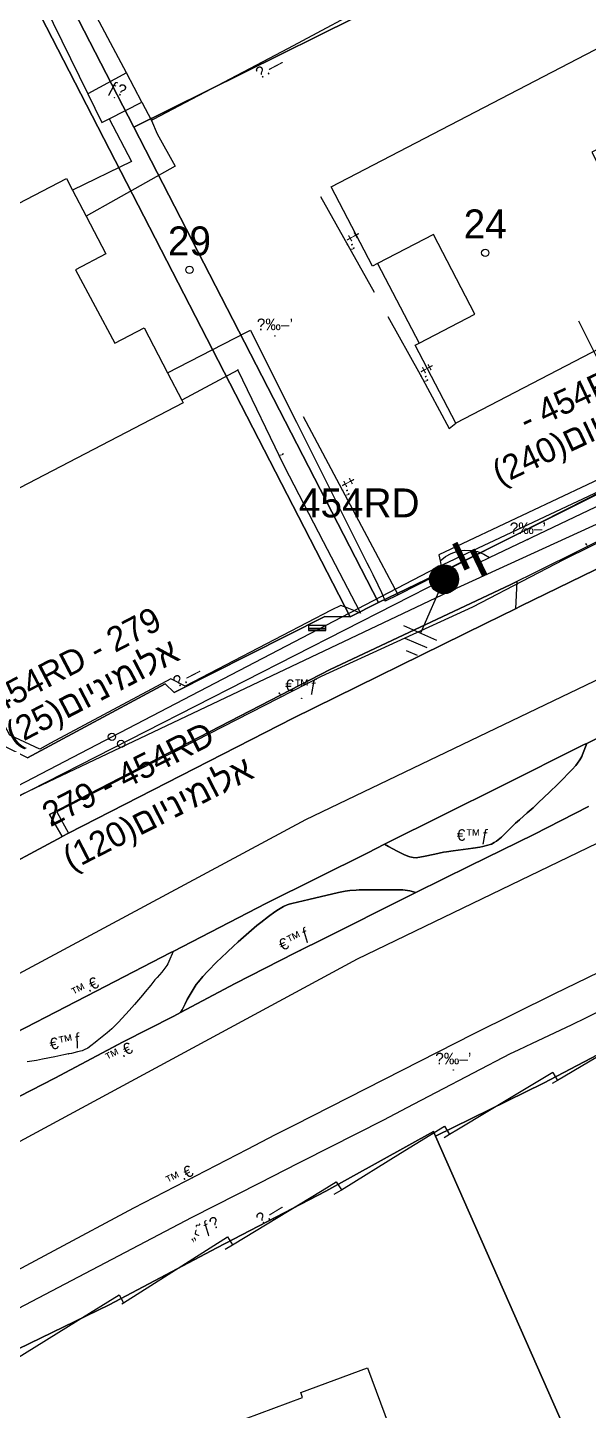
# Model space of a CAD drawing. Header units: metres. Extents: x 218299 to 220222, y 572714 to 574340.
# Drawn here: x 219449.9 to 219488.6, y 573812.2 to 573907.8 of the extents above; entities that cross this region are included whole.
import ezdxf
from ezdxf.enums import TextEntityAlignment as Align

# ---------------------------------------------------------------- set-up
doc = ezdxf.new("R2010")
doc.units = ezdxf.units.M
doc.header["$MEASUREMENT"] = 0
for name, color, linetype in [('1601', 44, 'LANDBORDER'), ('1602', 44, 'Continuous'), ('1603', 44, 'Continuous'), ('6011', 10, 'Continuous'), ('6021', 110, 'Continuous'), ('6031', 254, 'Continuous'), ('6151', 102, 'CABLEUNDEXIST03'), ('6360', 7, 'Continuous'), ('6510', 7, 'Continuous'), ('6515', 7, 'Continuous'), ('6561', 7, 'Continuous'), ('6593', 7, 'Continuous'), ('6901', 3, 'Continuous'), ('6910', 102, 'Continuous'), ('A_POINTS', 2, 'Continuous'), ('M2200', 253, 'Continuous'), ('M2401', 7, 'Continuous'), ('M2404', 7, 'Continuous'), ('M2407', 253, 'Continuous'), ('M2408', 253, 'Continuous'), ('M2412', 253, 'Continuous'), ('M2420', 253, 'Continuous'), ('M2601', 253, 'Continuous'), ('M2602', 253, 'Continuous'), ('M2604', 253, 'Continuous'), ('M2605', 253, 'Continuous'), ('M2804', 253, 'Continuous'), ('M2809', 253, 'Continuous'), ('M5202', 253, 'Continuous')]:
    doc.layers.add(name, color=color, linetype=linetype)
doc.styles.add('HEBTXT', font='HEBTXT')
doc.styles.add('MAVAT_HEBTXT', font='HEBTXT')
doc.linetypes.add('CABLEUNDEXIST03', pattern='A,3.5,[222,elecad.shx,S=0.01,R=0,X=0,Y=0],1.5', length=5)
doc.linetypes.add('LANDBORDER', pattern='A,6.25,[208,elecad.shx,S=0.02,R=0,X=-0.6,Y=0],12.5,[208,elecad.shx,S=0.02,R=180,X=0.6,Y=0],6.25', length=25)

# ---------------------------------------------------------------- blocks, each defined once
blk = doc.blocks.new('6901')
at = {"layer": 'A_POINTS'}
blk.add_circle((0, 0), 0.25, dxfattribs=at)
at = {"color": 0, "style": 'HEBTXT', "flags": 1}
blk.add_attdef('CODE', (-2.918, 6.399), '', height=1.7, dxfattribs=at)
at = {"color": 0, "style": 'HEBTXT'}
for tag, p in [('PATH', (0.169, 4.708)), ('HTCH', (0.169, 2.708))]:
    blk.add_attdef(tag, text='', height=1.7, dxfattribs=at).set_placement(p, align=Align.MIDDLE_CENTER)
blk = doc.blocks.new('6910')
at = {"layer": 'A_POINTS'}
blk.add_circle((0, 0), 0.25, dxfattribs=at)
at = {"color": 0, "style": 'HEBTXT', "flags": 1}
blk.add_attdef('CODE', (-2.918, 6.399), '', height=1.7, dxfattribs=at)
at = {"color": 0, "style": 'HEBTXT'}
for tag, p in [('PATH', (0.169, 4.708)), ('HTCH', (0.169, 2.708))]:
    blk.add_attdef(tag, text='', height=1.7, dxfattribs=at).set_placement(p, align=Align.MIDDLE_CENTER)
blk = doc.blocks.new('6515')
at = {"color": 0, "const_width": 0.4}
blk.add_lwpolyline([(0, 1), (0, -1)], dxfattribs=at)
at = {"color": 0, "style": 'HEBTXT', "flags": 1}
for tag, p in [('POLE_NUM', (0.583, 1.177)), ('POLE_TYPE', (0.591, -1.226))]:
    blk.add_attdef(tag, p, '', height=1.7, dxfattribs=at)
blk = doc.blocks.new('6593')
at = {"color": 0, "const_width": 0.4}
blk.add_lwpolyline([(0, 1), (0, -1)], dxfattribs=at)
at = {"color": 0, "style": 'HEBTXT', "flags": 1}
for tag, p in [('POLE_NUM', (0.583, 1.177)), ('POLE_TYPE', (0.591, -1.226))]:
    blk.add_attdef(tag, p, '', height=1.7, dxfattribs=at)
blk = doc.blocks.new('6360')
at = {"color": 0, "const_width": 1}
blk.add_lwpolyline([(-0.5, 0, 1), (0.5, 0, 1)], format="xyb", close=True, dxfattribs=at)
at = {"color": 0}
blk.add_circle((0, 0), 1, dxfattribs=at)
at = {"color": 0, "style": 'HEBTXT'}
blk.add_attdef('POLE_NUM', (1.8, 2.408), '', height=2, dxfattribs=at)
at = {"color": 0, "style": 'HEBTXT', "flags": 1}
blk.add_attdef('MAP_TYPE', (1.817, -0.394), '', height=2, dxfattribs=at)
blk = doc.blocks.new('6561')
at = {"color": 0}
blk.add_line((0, 0), (-1.62, -3.72), dxfattribs=at)
at = {"color": 0, "flags": 128}
for points in [[(-2.812, -3.202), (-0.519, -4.199)], [(-2.718, -4.061), (-1.185, -4.727)], [(-2.624, -4.919), (-1.851, -5.255)]]:
    blk.add_lwpolyline(points, dxfattribs=at)
at = {"color": 0, "style": 'HEBTXT'}
for tag, p in [('TYPE', (1.691, -1.644)), ('DESC', (1.691, -4.209))]:
    blk.add_attdef(tag, p, '', height=1.5, dxfattribs=at)
blk = doc.blocks.new('1603')
at = {"layer": 'A_POINTS'}
blk.add_circle((0, 0), 0.25, dxfattribs=at)
at = {"color": 0, "style": 'HEBTXT'}
blk.add_attdef('PARCEL_NUM', text='', height=2, dxfattribs=at).set_placement((0, 1), align=Align.CENTER)
at = {"color": 0, "style": 'HEBTXT', "flags": 1}
blk.add_attdef('LOT_NUM', text='', height=2, dxfattribs=at).set_placement((0, -2.5), align=Align.CENTER)
blk = doc.blocks.new('M2804')
blk.add_circle((0, 0), 0.025)
at = {"style": 'MAVAT_HEBTXT'}
blk.add_attdef('NAME', text='', height=0.8, dxfattribs=at).set_placement((0, 1.59), align=Align.MIDDLE)
blk = doc.blocks.new('M5202')
blk.add_lwpolyline([(-2, -0.53), (2, -0.53), (2, 0.67), (-2, 0.67)], close=True)
for points in [[(-2, 0), (2, 0)], [(-2, -0.33), (2, -0.33)]]:
    blk.add_lwpolyline(points)
at = {"style": 'MAVAT_HEBTXT', "flags": 1}
for tag, p in [('MARK', (0, 1.92)), ('HEIGHT', (0, -1.78)), ('NAME', (0, -4.35))]:
    blk.add_attdef(tag, text='', height=0.8, dxfattribs=at).set_placement(p, align=Align.MIDDLE)
blk = doc.blocks.new('M2404')
blk.add_circle((0, 0), 0.025)
at = {"style": 'MAVAT_HEBTXT'}
blk.add_attdef('NAME', text='', height=0.8, dxfattribs=at).set_placement((0, 1.59), align=Align.MIDDLE)
blk = doc.blocks.new('M2408')
blk.add_circle((0, 0), 0.025)
at = {"style": 'MAVAT_HEBTXT'}
blk.add_attdef('NAME', text='', height=0.8, dxfattribs=at).set_placement((0, 1.59), align=Align.MIDDLE)
blk = doc.blocks.new('M2412')
blk.add_circle((0, 0), 0.025)
at = {"style": 'MAVAT_HEBTXT'}
blk.add_attdef('NAME', text='', height=0.8, dxfattribs=at).set_placement((0, 1.59), align=Align.MIDDLE)
blk = doc.blocks.new('M2601')
blk.add_circle((0, 0), 0.025)
at = {"style": 'MAVAT_HEBTXT'}
blk.add_attdef('NAME', text='', height=0.8, dxfattribs=at).set_placement((0, 1.59), align=Align.MIDDLE)
blk = doc.blocks.new('M2604')
blk.add_circle((0, 0), 0.025)
at = {"style": 'MAVAT_HEBTXT'}
blk.add_attdef('NAME', text='', height=0.8, dxfattribs=at).set_placement((0, 1.59), align=Align.MIDDLE)
blk = doc.blocks.new('M2605')
blk.add_circle((0, 0), 0.025)
at = {"style": 'MAVAT_HEBTXT'}
blk.add_attdef('NAME', text='', height=0.8, dxfattribs=at).set_placement((0, 1.59), align=Align.MIDDLE)
blk = doc.blocks.new('M2809')
blk.add_circle((0, 0), 0.025)
at = {"style": 'MAVAT_HEBTXT'}
blk.add_attdef('NAME', text='', height=0.8, dxfattribs=at).set_placement((0, 1.59), align=Align.MIDDLE)
blk = doc.blocks.new('111')
at = {"layer": 'M2200'}
blk.add_polyline3d([(219498.163, 573890.151, 614.205), (219479.477, 573880.433, 614.205), (219479.477, 573880.433, 614.205), (219476.673, 573885.826, 614.205), (219476.946, 573885.968, 614.212), (219480.796, 573887.97, 614.31), (219477.94, 573893.464, 614.31), (219474.079, 573891.456, 614.214), (219473.727, 573891.273, 614.205), (219470.875, 573896.757, 614.31), (219489.646, 573906.519, 614.31), (219492.498, 573901.034, 614.31), (219488.856, 573899.14, 614.205), (219488.856, 573899.14, 614.205), (219491.676, 573893.715, 614.31), (219495.323, 573895.612, 614.31), (219496.72, 573892.926, 614.258), (219497.704, 573891.034, 614.222)], close=True, dxfattribs=at)
for points in [[(219434.925, 573888.121, 604.746), (219452.617, 573897.334, 604.755), (219453.035, 573896.529, 604.755), (219453.969, 573894.73, 604.755), (219455.322, 573892.126, 604.755), (219453.242, 573891.029, 604.851), (219455.954, 573885.962, 604.851), (219457.972, 573887.019, 604.755), (219459.59, 573883.904, 604.755), (219460.574, 573882.011, 604.755), (219460.667, 573881.831, 604.755), (219444.861, 573873.619, 604.755)], [(219460.988, 573810.193, 607.695), (219468.909, 573813.128, 607.695), (219468.784, 573813.468, 607.695), (219473.397, 573815.177, 607.59), (219475.489, 573809.533, 607.695)]]:
    blk.add_polyline3d(points, dxfattribs=at)
at = {"layer": 'M2401'}
for points in [[(219446.961, 573849.015, 595.067), (219452.284, 573851.862, 595.067), (219452.313, 573851.877, 595.067), (219452.761, 573852.107, 595.067), (219468.245, 573860.064, 595.067), (219481.53, 573866.604, 595.067), (219483.597, 573867.613, 595.067), (219483.939, 573867.781, 595.067), (219490.811, 573871.136, 595.067), (219493.721, 573872.557, 595.067), (219495.543, 573873.446, 595.067), (219495.748, 573873.537, 595.067), (219496.702, 573873.963, 595.067), (219497.171, 573874.172, 595.067), (219497.8, 573874.452, 595.067), (219505.751, 573878.201, 595.067), (219518.11, 573884.069, 595.067), (219530.194, 573889.627, 595.067), (219536.216, 573892.464, 595.067), (219542.114, 573895.141, 595.067), (219545.215, 573896.46, 595.067), (219546.078, 573896.851, 595.067)], [(219488.648, 573853.946, 592.524), (219487.693, 573853.461, 592.524), (219484.868, 573852.03, 592.524), (219480.456, 573849.859, 592.524), (219476.732, 573848.014, 592.524), (219475.943, 573847.624, 592.524), (219470.589, 573844.926, 592.524), (219468.404, 573843.837, 592.524), (219464.244, 573841.735, 592.524), (219460.481, 573839.722, 592.524), (219460.01, 573839.47, 592.524), (219456.533, 573837.704, 592.524), (219451.817, 573835.199, 592.524), (219448.548, 573833.511, 592.524)], [(219446.981, 573837.242, 592.524), (219454.661, 573841.207, 592.524), (219459.805, 573843.863, 592.524), (219459.971, 573843.949, 592.524), (219466.422, 573847.275, 592.524), (219473.401, 573850.765, 592.524), (219474.553, 573851.342, 592.524), (219478.677, 573853.407, 592.524), (219482.556, 573855.343, 592.524), (219488.341, 573858.229, 592.524), (219488.52, 573858.318, 592.524), (219492.15, 573860.111, 592.524), (219498.096, 573862.956, 592.524), (219500.627, 573864.173, 592.524), (219501.947, 573864.807, 592.524), (219507.006, 573867.229, 592.524), (219512.298, 573869.701, 592.524), (219515.809, 573871.336, 592.524), (219517.149, 573871.959, 592.524), (219521.13, 573873.839, 592.524), (219528.309, 573877.123, 592.524), (219531.214, 573878.452, 592.524), (219539.773, 573882.369, 592.524), (219543.415, 573883.995, 592.524)], [(219494.155, 573844.83, 592.209), (219487.759, 573841.725, 592.209), (219486.284, 573841.009, 592.209), (219480.667, 573838.224, 592.209), (219468.359, 573831.954, 592.209), (219467.016, 573831.27, 592.209), (219465.085, 573830.273, 592.209), (219457.231, 573826.216, 592.209), (219446.208, 573820.321, 592.209)]]:
    blk.add_polyline3d(points, dxfattribs=at)
at = {"layer": 'M2404'}
for points in [[(219490.811, 573871.136, 593.529), (219483.939, 573867.781, 593.529), (219483.597, 573867.613, 593.529), (219481.53, 573866.604, 593.529), (219468.245, 573860.064, 593.529), (219452.761, 573852.107, 593.529), (219452.313, 573851.877, 593.529), (219452.284, 573851.862, 593.529), (219446.961, 573849.015, 593.529)], [(219448.548, 573833.511, 592.524), (219451.817, 573835.199, 592.524), (219456.533, 573837.704, 592.524), (219460.01, 573839.47, 592.524), (219460.481, 573839.722, 592.524), (219464.244, 573841.735, 592.524), (219468.404, 573843.837, 592.524), (219470.589, 573844.926, 592.524), (219475.943, 573847.624, 592.524), (219476.732, 573848.014, 592.524), (219480.456, 573849.859, 592.524), (219484.868, 573852.03, 592.524), (219487.693, 573853.461, 592.524), (219488.648, 573853.946, 592.524)], [(219492.15, 573860.111, 592.524), (219488.52, 573858.318, 592.524), (219488.341, 573858.229, 592.524), (219482.556, 573855.343, 592.524), (219478.677, 573853.407, 592.524), (219474.553, 573851.342, 592.524), (219473.401, 573850.765, 592.524), (219466.422, 573847.275, 592.524), (219459.971, 573843.949, 592.524), (219459.805, 573843.863, 592.524), (219454.661, 573841.207, 592.524), (219446.981, 573837.242, 592.524)], [(219494.155, 573844.83, 592.209), (219487.759, 573841.725, 592.209), (219486.284, 573841.009, 592.209), (219480.667, 573838.224, 592.209), (219468.359, 573831.954, 592.209), (219467.016, 573831.27, 592.209), (219465.085, 573830.273, 592.209), (219457.231, 573826.216, 592.209), (219446.208, 573820.321, 592.209)]]:
    blk.add_polyline3d(points, dxfattribs=at)
at = {"layer": 'M2407'}
for points in [[(219456.744, 573904.622, 589.819), (219453.962, 573909.889, 589.819), (219450.986, 573915.332, 589.715)], [(219455.548, 573901.456, 590.659), (219457.107, 573898.509, 590.764), (219453.035, 573896.529, 590.764)], [(219458.867, 573900.408, 590.554), (219460.101, 573898.183, 590.659), (219453.969, 573894.73, 590.659)], [(219459.59, 573883.904, 590.922), (219464.988, 573886.695, 590.922)], [(219464.988, 573886.695, 590.922), (219465.32, 573886.867, 590.922), (219468.124, 573881.223, 590.922)], [(219464.441, 573884.1, 590.922), (219460.574, 573882.011, 590.817)], [(219468.124, 573881.223, 590.922), (219468.478, 573880.509, 590.922), (219473.344, 573870.794, 590.618)], [(219473.344, 573870.794, 590.618), (219473.515, 573870.451, 590.607), (219473.747, 573869.983, 590.636)], [(219473.747, 573869.983, 590.636), (219474.105, 573869.256, 590.68)], [(219474.105, 573869.256, 590.68), (219474.363, 573868.733, 590.712), (219474.609, 573868.128, 590.712)], [(219488.52, 573858.318, 591.082), (219488.224, 573857.544, 591.082), (219488.169, 573857.416, 591.082), (219488.034, 573857.171, 591.082), (219487.872, 573856.939, 591.082), (219487.753, 573856.792, 591.082), (219487.503, 573856.511, 591.082), (219487.417, 573856.419, 591.079), (219487.244, 573856.235, 591.058), (219486.893, 573855.871, 590.995), (219486.713, 573855.692, 590.977), (219486.517, 573855.5, 590.977), (219485.95, 573854.955, 590.94), (219485.191, 573854.232, 590.883), (219484.81, 573853.872, 590.872), (219484.412, 573853.511, 590.872), (219483.871, 573853.041, 590.872), (219483.603, 573852.803, 590.872), (219483.351, 573852.559, 590.872), (219483.024, 573852.221, 590.872), (219482.856, 573852.056, 590.872), (219482.779, 573851.984, 590.869), (219482.623, 573851.84, 590.848), (219482.409, 573851.657, 590.798), (219482.297, 573851.572, 590.768), (219482.123, 573851.458, 590.724), (219481.94, 573851.363, 590.688), (219481.844, 573851.324, 590.674), (219481.695, 573851.277, 590.662), (219481.356, 573851.2, 590.657), (219481.13, 573851.156, 590.661), (219480.675, 573851.08, 590.681), (219479.304, 573850.897, 590.765), (219478.849, 573850.829, 590.772), (219478.624, 573850.79, 590.767), (219478.036, 573850.667, 590.734), (219477.252, 573850.494, 590.679), (219476.86, 573850.427, 590.662), (219476.751, 573850.417, 590.661), (219476.531, 573850.428, 590.661), (219476.312, 573850.474, 590.664), (219476.167, 573850.521, 590.666), (219475.883, 573850.643, 590.662), (219475.427, 573850.876, 590.628), (219474.845, 573851.186, 590.569), (219474.553, 573851.342, 590.557)], [(219476.732, 573848.014, 590.557), (219476.317, 573848.126, 590.557), (219476.157, 573848.161, 590.557), (219475.833, 573848.197, 590.557), (219475.503, 573848.201, 590.557), (219475.061, 573848.19, 590.557), (219474.842, 573848.189, 590.557), (219474.164, 573848.199, 590.534), (219473.259, 573848.2, 590.473), (219472.807, 573848.19, 590.452), (219472.595, 573848.18, 590.449), (219472.171, 573848.144, 590.451), (219471.854, 573848.102, 590.455), (219471.384, 573848.012, 590.452), (219469.332, 573847.529, 590.347), (219468.174, 573847.259, 590.347), (219467.975, 573847.202, 590.34), (219467.846, 573847.155, 590.333), (219467.595, 573847.042, 590.317), (219467.233, 573846.835, 590.287), (219467, 573846.68, 590.269), (219466.546, 573846.351, 590.242), (219466.014, 573845.947, 590.244), (219465.757, 573845.735, 590.242), (219465.202, 573845.259, 590.211), (219464.47, 573844.617, 590.156), (219464.108, 573844.291, 590.137), (219463.738, 573843.948, 590.135), (219463.253, 573843.482, 590.142), (219463.011, 573843.246, 590.137), (219462.337, 573842.566, 590.104), (219462.016, 573842.212, 590.08), (219461.713, 573841.842, 590.05), (219461.569, 573841.649, 590.032), (219461.345, 573841.314, 590), (219461.207, 573841.084, 589.976), (219460.95, 573840.615, 589.927), (219460.794, 573840.318, 589.887), (219460.586, 573839.921, 589.832), (219460.481, 573839.722, 589.822)], [(219459.971, 573843.949, 589.927), (219459.671, 573843.238, 589.927), (219459.595, 573843.08, 589.927), (219459.537, 573842.979, 589.927), (219459.405, 573842.785, 589.927), (219459.181, 573842.51, 589.927), (219458.864, 573842.155, 589.927), (219458.712, 573841.975, 589.927), (219458.426, 573841.622, 589.906), (219458.043, 573841.153, 589.846), (219457.85, 573840.919, 589.822), (219457.314, 573840.288, 589.781), (219456.948, 573839.874, 589.757), (219456.198, 573839.057, 589.717), (219456.048, 573838.902, 589.713), (219455.735, 573838.605, 589.713), (219455.41, 573838.323, 589.719), (219454.74, 573837.775, 589.717), (219454.595, 573837.656, 589.708), (219454.303, 573837.425, 589.674), (219454.074, 573837.269, 589.644), (219453.829, 573837.141, 589.62), (219453.698, 573837.09, 589.612), (219453.383, 573836.998, 589.61), (219452.96, 573836.904, 589.616), (219452.747, 573836.862, 589.612), (219452.432, 573836.797, 589.596), (219451.804, 573836.667, 589.548), (219450.965, 573836.499, 589.472), (219450.544, 573836.421, 589.437), (219449.907, 573836.317, 589.402)]]:
    blk.add_polyline3d(points, dxfattribs=at)
at = {"layer": 'M2408'}
for points in [[(219497.171, 573874.172, 591.297), (219494.748, 573874.978, 591.297), (219492.086, 573873.659, 591.297), (219484.721, 573870.009, 591.297), (219483.696, 573869.501, 591.297), (219483.225, 573869.267, 591.297), (219470.82, 573863.412, 591.297), (219451.43, 573853.401, 591.297), (219452.313, 573851.877, 591.297)], [(219447.905, 573818.563, 590.502), (219461.278, 573825.586, 590.502), (219465.95, 573827.963, 590.502), (219468.61, 573829.317, 590.502), (219468.933, 573829.481, 590.502), (219474.503, 573832.306, 590.502), (219476.121, 573833.156, 590.502), (219478.112, 573834.203, 590.502), (219478.151, 573834.224, 590.502), (219483.245, 573836.895, 590.502), (219483.798, 573837.154, 590.502), (219484.769, 573837.608, 590.502), (219487.462, 573838.868, 590.502), (219488.499, 573839.386, 590.502), (219497.674, 573843.975, 590.502), (219502.682, 573846.41, 590.502), (219508.34, 573849.376, 590.502), (219507.322, 573851.347, 590.502)]]:
    blk.add_polyline3d(points, dxfattribs=at)
at = {"layer": 'M2412'}
blk.add_polyline3d([(219456.744, 573904.622, 589.858), (219456.744, 573904.622, 589.858), (219454.087, 573903.189, 589.858), (219455.058, 573901.208, 590.698), (219455.548, 573901.456, 590.679), (219457.809, 573902.602, 590.593)], close=True, dxfattribs=at)
at = {"layer": 'M2420'}
for points in [[(219365.096, 573797.122), (219392.439, 573811.276), (219429.974, 573831.307), (219433.215, 573833.769), (219469.14, 573853.062), (219510.705, 573873.01), (219550.441, 573890.409), (219551.645, 573890.903), (219560.887, 573894.512), (219572.462, 573899.033), (219655.707, 573935.374), (219664.194, 573940.008), (219678.236, 573945.335), (219725.786, 573965.457), (219733.221, 573968.857), (219744.375, 573973.947), (219829.058, 574010.769)], [(219370.2, 573784.62), (219396.432, 573802.202), (219433.17, 573821.977), (219436.623, 573823.936), (219472.687, 573843.427), (219514.397, 573863.58), (219554.394, 573881.22), (219564.315, 573885.503), (219567.982, 573886.813)]]:
    blk.add_lwpolyline(points, dxfattribs=at)
at = {"layer": 'M2601'}
for points in [[(219474.079, 573891.456, 592.644), (219476.946, 573885.968, 592.434)], [(219464.407, 573884.171, 591.867), (219464.441, 573884.1, 591.865), (219467.634, 573877.472, 591.643), (219470.336, 573872.257, 591.535)], [(219492.601, 573873.8, 591.762), (219486.904, 573870.998, 591.762), (219484.606, 573869.802, 591.685)], [(219470.336, 573872.257, 591.535), (219472.553, 573867.977, 591.446)], [(219484.606, 573869.802, 591.685), (219480.632, 573867.733, 591.552), (219470.178, 573862.933, 591.132), (219467.217, 573861.423, 591.132), (219451.957, 573853.585, 590.502), (219452.761, 573852.107, 590.502)], [(219472.553, 573867.977, 591.446), (219472.898, 573867.311, 591.433)]]:
    blk.add_polyline3d(points, dxfattribs=at)
at = {"layer": 'M2602'}
for points in [[(219501.927, 573893.488, 591.936), (219501.927, 573893.488, 591.936), (219504.625, 573888.645, 592.146), (219502.667, 573882.032, 592.146), (219492.646, 573877.298, 591.726), (219488.504, 573875.192, 591.63)], [(219488.504, 573875.192, 591.63), (219482.185, 573871.98, 591.483)], [(219482.185, 573871.98, 591.483), (219479.351, 573870.539, 591.417)], [(219479.351, 573870.539, 591.417), (219475.5, 573868.581, 591.327), (219474.609, 573868.128, 591.306)]]:
    blk.add_polyline3d(points, dxfattribs=at)
at = {"layer": 'M2604'}
for points in [[(219470.151, 573896.093, 592.014), (219473.842, 573889.487, 592.014)], [(219474.8, 573887.791, 592.434), (219477.024, 573883.799, 592.224), (219479.029, 573880.055, 592.224), (219479.477, 573880.433, 592.224)], [(219474.334, 573870.776, 592.224), (219468.976, 573880.865, 592.224)], [(219475.5, 573868.581, 592.224), (219474.334, 573870.776, 592.224)]]:
    blk.add_polyline3d(points, dxfattribs=at)
at = {"layer": 'M2605'}
for points in [[(219432.706, 573905.871, 590.529), (219448.691, 573914.195, 590.529), (219448.691, 573914.195, 590.529), (219454.087, 573903.189, 590.885), (219455.058, 573901.208, 590.949)], [(219474.196, 573909.694, 590.922), (219467.91, 573906.303, 590.908), (219458.599, 573901.398, 590.908), (219458.478, 573901.334, 590.908)], [(219457.809, 573902.602, 590.593), (219458.478, 573901.334, 590.593)], [(219458.478, 573901.334, 590.908), (219458.478, 573901.334, 590.908), (219458.867, 573900.408, 590.974), (219458.867, 573900.408, 590.974)], [(219451.513, 573858.322, 590.347), (219450.776, 573857.926, 590.347), (219448.696, 573858.888, 590.529), (219445.486, 573864.894, 590.739), (219440.437, 573874.487, 590.539)], [(219470.885, 573867.507, 590.726), (219460.809, 573862.277, 590.529), (219459.813, 573862.773, 590.347), (219451.513, 573858.322, 590.347)], [(219471.974, 573867.673, 590.739), (219471.537, 573867.845, 590.739), (219470.885, 573867.507, 590.726)], [(219472.898, 573867.311, 590.739), (219471.974, 573867.673, 590.739)], [(219516.817, 573845.132, 592.318), (219516.592, 573845.862, 592.273), (219515.778, 573847.926, 592.273), (219513.537, 573849.018, 592.273), (219508.954, 573846.047, 592.063), (219508.592, 573846.694, 592.063), (219501.454, 573842.431, 591.853), (219501.022, 573842.955, 591.853), (219493.723, 573838.617, 591.433), (219493.429, 573839.138, 591.433), (219486.487, 573835.031, 591.433), (219486.127, 573834.818, 591.433)], [(219486.165, 573835.591, 591.223), (219481.694, 573832.893, 591.097)], [(219486.165, 573835.591, 591.223), (219486.487, 573835.031, 591.223)], [(219481.694, 573832.893, 591.097), (219479.664, 573831.668, 591.04)], [(219475.671, 573830, 590.719), (219478.699, 573831.873, 590.803)], [(219479.664, 573831.668, 591.04), (219479.052, 573831.298, 591.023), (219478.678, 573831.072, 591.013)], [(219478.699, 573831.873, 590.803), (219479.052, 573831.298, 590.803)], [(219471.571, 573827.465, 590.606), (219471.586, 573827.474, 590.606), (219475.671, 573830, 590.719)], [(219463.571, 573823.375, 589.963), (219464.066, 573823.676, 589.99), (219470.26, 573827.44, 590.33)], [(219470.26, 573827.44, 590.33), (219471.215, 573828.02, 590.383)], [(219471.093, 573827.169, 590.593), (219471.571, 573827.465, 590.606)], [(219471.215, 573828.02, 590.383), (219471.586, 573827.474, 590.383)], [(219459.635, 573821.629, 589.753), (219463.729, 573824.232, 589.753)], [(219463.729, 573824.232, 589.753), (219464.066, 573823.676, 589.753)], [(219456.435, 573819.594, 589.753), (219456.551, 573819.668, 589.753), (219459.635, 573821.629, 589.753)], [(219453.419, 573818.474, 589.622), (219456.244, 573820.221, 589.543)], [(219456.244, 573820.221, 589.543), (219456.551, 573819.668, 589.543)], [(219448.805, 573815.622, 589.753), (219449.041, 573815.768, 589.746), (219453.419, 573818.474, 589.622)]]:
    blk.add_polyline3d(points, dxfattribs=at)
at = {"layer": 'M2809'}
for points in [[(219483.597, 573867.613, 590.921), (219481.53, 573866.604, 590.844), (219468.245, 573860.064, 590.319), (219452.761, 573852.107, 589.606), (219452.313, 573851.877, 589.585), (219451.43, 573853.401, 589.795), (219470.82, 573863.412, 590.425), (219483.225, 573869.267, 591.055), (219483.696, 573869.501, 591.068)], [(219488.52, 573858.318, 591.059), (219488.341, 573858.229, 591.054), (219482.556, 573855.343, 590.844), (219478.677, 573853.407, 590.739), (219474.553, 573851.342, 590.575), (219474.553, 573851.342, 590.557), (219474.845, 573851.186, 590.569), (219475.427, 573850.876, 590.628), (219475.883, 573850.643, 590.662), (219476.167, 573850.521, 590.666), (219476.312, 573850.474, 590.664), (219476.531, 573850.428, 590.661), (219476.751, 573850.417, 590.661), (219476.86, 573850.427, 590.662), (219477.252, 573850.494, 590.679), (219478.036, 573850.667, 590.734), (219478.624, 573850.79, 590.767), (219478.849, 573850.829, 590.772), (219479.304, 573850.897, 590.765), (219480.675, 573851.08, 590.681), (219481.13, 573851.156, 590.661), (219481.356, 573851.2, 590.657), (219481.695, 573851.277, 590.662), (219481.844, 573851.324, 590.674), (219481.94, 573851.363, 590.688), (219482.123, 573851.458, 590.724), (219482.297, 573851.572, 590.768), (219482.409, 573851.657, 590.798), (219482.623, 573851.84, 590.848), (219482.779, 573851.984, 590.869), (219482.856, 573852.056, 590.872), (219483.024, 573852.221, 590.872), (219483.351, 573852.559, 590.872), (219483.603, 573852.803, 590.872), (219483.871, 573853.041, 590.872), (219484.412, 573853.511, 590.872), (219484.81, 573853.872, 590.872), (219485.191, 573854.232, 590.883), (219485.95, 573854.955, 590.94), (219486.517, 573855.5, 590.977), (219486.713, 573855.692, 590.977), (219486.893, 573855.871, 590.995), (219487.244, 573856.235, 591.058), (219487.417, 573856.419, 591.079), (219487.503, 573856.511, 591.082), (219487.753, 573856.792, 591.082), (219487.872, 573856.939, 591.082), (219488.034, 573857.171, 591.082), (219488.169, 573857.416, 591.082), (219488.224, 573857.544, 591.082), (219488.52, 573858.318, 591.082)], [(219476.732, 573848.014, 590.652), (219475.943, 573847.624, 590.634), (219470.589, 573844.926, 590.424), (219468.404, 573843.837, 590.319), (219464.244, 573841.735, 590.109), (219460.481, 573839.722, 589.829), (219460.481, 573839.722, 589.822), (219460.586, 573839.921, 589.832), (219460.794, 573840.318, 589.887), (219460.95, 573840.615, 589.927), (219461.207, 573841.084, 589.976), (219461.345, 573841.314, 590), (219461.569, 573841.649, 590.032), (219461.713, 573841.842, 590.05), (219462.016, 573842.212, 590.08), (219462.337, 573842.566, 590.104), (219463.011, 573843.246, 590.137), (219463.253, 573843.482, 590.142), (219463.738, 573843.948, 590.135), (219464.108, 573844.291, 590.137), (219464.47, 573844.617, 590.156), (219465.202, 573845.259, 590.211), (219465.757, 573845.735, 590.242), (219466.014, 573845.947, 590.244), (219466.546, 573846.351, 590.242), (219467, 573846.68, 590.269), (219467.233, 573846.835, 590.287), (219467.595, 573847.042, 590.317), (219467.846, 573847.155, 590.333), (219467.975, 573847.202, 590.34), (219468.174, 573847.259, 590.347), (219469.332, 573847.529, 590.347), (219471.384, 573848.012, 590.452), (219471.854, 573848.102, 590.455), (219472.171, 573848.144, 590.451), (219472.595, 573848.18, 590.449), (219472.807, 573848.19, 590.452), (219473.259, 573848.2, 590.473), (219474.164, 573848.199, 590.534), (219474.842, 573848.189, 590.557), (219475.061, 573848.19, 590.557), (219475.503, 573848.201, 590.557), (219475.833, 573848.197, 590.557), (219476.157, 573848.161, 590.557), (219476.317, 573848.126, 590.557), (219476.732, 573848.014, 590.557)]]:
    blk.add_polyline3d(points, close=True, dxfattribs=at)
blk.add_polyline3d([(219446.981, 573837.242, 589.374), (219454.661, 573841.207, 589.794), (219459.805, 573843.863, 590.004), (219459.971, 573843.949, 590.012), (219459.971, 573843.949, 589.927), (219459.671, 573843.238, 589.927), (219459.595, 573843.08, 589.927), (219459.537, 573842.979, 589.927), (219459.405, 573842.785, 589.927), (219459.181, 573842.51, 589.927), (219458.864, 573842.155, 589.927), (219458.712, 573841.975, 589.927), (219458.426, 573841.622, 589.906), (219458.043, 573841.153, 589.846), (219457.85, 573840.919, 589.822), (219457.314, 573840.288, 589.781), (219456.948, 573839.874, 589.757), (219456.198, 573839.057, 589.717), (219456.048, 573838.902, 589.713), (219455.735, 573838.605, 589.713), (219455.41, 573838.323, 589.719), (219454.74, 573837.775, 589.717), (219454.595, 573837.656, 589.708), (219454.303, 573837.425, 589.674), (219454.074, 573837.269, 589.644), (219453.829, 573837.141, 589.62), (219453.698, 573837.09, 589.612), (219453.383, 573836.998, 589.61), (219452.96, 573836.904, 589.616), (219452.747, 573836.862, 589.612), (219452.432, 573836.797, 589.596), (219451.804, 573836.667, 589.548), (219450.965, 573836.499, 589.472), (219450.544, 573836.421, 589.437), (219449.907, 573836.317, 589.402)], dxfattribs=at)
at = {"layer": 'M2404'}
ref = blk.add_blockref('M2404', (219454.13, 573840.934), dxfattribs=dict(at, xscale=0.5, yscale=0.5, zscale=0.5))
ref.add_attrib('NAME', '™.€', dxfattribs={"layer": '0', "height": 0.8, "rotation": 27.7754, "style": 'MAVAT_HEBTXT'}).set_placement((219453.874, 573841.42), align=Align.MIDDLE)
ref = blk.add_blockref('M2404', (219455.963, 573837.401), dxfattribs=dict(at, xscale=0.5, yscale=0.5, zscale=0.5))
ref.add_attrib('NAME', '™.€', dxfattribs={"layer": '0', "height": 0.8, "rotation": 27.311, "style": 'MAVAT_HEBTXT'}).set_placement((219456.215, 573836.912), align=Align.MIDDLE)
ref = blk.add_blockref('M2404', (219461.272, 573828.303), dxfattribs=dict(at, xscale=0.5, yscale=0.5, zscale=0.5))
ref.add_attrib('NAME', '™.€', dxfattribs={"layer": '0', "height": 0.8, "rotation": 26.99268, "style": 'MAVAT_HEBTXT'}).set_placement((219460.389, 573828.421), align=Align.MIDDLE)
at = {"layer": 'M2408'}
ref = blk.add_blockref('M2408', (219461.278, 573825.586), dxfattribs=dict(at, xscale=0.5, yscale=0.5, zscale=0.5))
ref.add_attrib('NAME', '„‹˜ƒ\x8e', dxfattribs={"layer": '0', "height": 0.8, "rotation": 26.97337, "style": 'MAVAT_HEBTXT'}).set_placement((219462.112, 573824.731), align=Align.MIDDLE)
at = {"layer": 'M2412'}
ref = blk.add_blockref('M2412', (219455.934, 573902.906), dxfattribs=dict(at, xscale=0.5, yscale=0.5, zscale=0.5))
ref.add_attrib('NAME', 'ƒ\x8e', dxfattribs={"layer": '0', "height": 0.8, "rotation": 341.89157, "style": 'MAVAT_HEBTXT'}).set_placement((219456.105, 573903.428), align=Align.MIDDLE)
at = {"layer": 'M2601'}
ref = blk.add_blockref('M2601', (219467.295, 573878.176), dxfattribs=dict(at, xscale=0.5, yscale=0.5, zscale=0.5))
ref.add_attrib('NAME', '‚', dxfattribs={"layer": '0', "height": 0.8, "rotation": 295.72319, "style": 'MAVAT_HEBTXT'}).set_placement((219467.79, 573878.415), align=Align.MIDDLE)
ref = blk.add_blockref('M2601', (219488.59, 573871.827), dxfattribs=dict(at, xscale=0.5, yscale=0.5, zscale=0.5))
ref.add_attrib('NAME', '‚', dxfattribs={"layer": '0', "height": 0.8, "rotation": 26.19206, "style": 'MAVAT_HEBTXT'}).set_placement((219488.347, 573872.321), align=Align.MIDDLE)
ref = blk.add_blockref('M2601', (219467.425, 573861.529), dxfattribs=dict(at, xscale=0.5, yscale=0.5, zscale=0.5))
ref.add_attrib('NAME', '‚', dxfattribs={"layer": '0', "height": 0.8, "rotation": 27.02545, "style": 'MAVAT_HEBTXT'}).set_placement((219467.175, 573862.019), align=Align.MIDDLE)
at = {"layer": 'M2604'}
ref = blk.add_blockref('M2604', (219471.997, 573892.79), dxfattribs=dict(at, xscale=0.5, yscale=0.5, zscale=0.5))
ref.add_attrib('NAME', '‡.‚', dxfattribs={"layer": '0', "height": 0.8, "rotation": 299.19435, "style": 'MAVAT_HEBTXT'}).set_placement((219472.477, 573893.058), align=Align.MIDDLE)
ref = blk.add_blockref('M2604', (219477.085, 573883.684), dxfattribs=dict(at, xscale=0.5, yscale=0.5, zscale=0.5))
ref.add_attrib('NAME', '‡.‚', dxfattribs={"layer": '0', "height": 0.8, "rotation": 298.17354, "style": 'MAVAT_HEBTXT'}).set_placement((219477.57, 573883.944), align=Align.MIDDLE)
ref = blk.add_blockref('M2604', (219471.655, 573875.82), dxfattribs=dict(at, xscale=0.5, yscale=0.5, zscale=0.5))
ref.add_attrib('NAME', '‡.‚', dxfattribs={"layer": '0', "height": 0.8, "rotation": 297.97198, "style": 'MAVAT_HEBTXT'}).set_placement((219472.141, 573876.078), align=Align.MIDDLE)
at = {"layer": 'M2605'}
ref = blk.add_blockref('M2605', (219466.353, 573905.483), dxfattribs=dict(at, xscale=0.5, yscale=0.5, zscale=0.5))
ref.add_attrib('NAME', '\x9a.—', dxfattribs={"layer": '0', "height": 0.8, "rotation": 27.78247, "style": 'MAVAT_HEBTXT'}).set_placement((219466.61, 573904.997), align=Align.MIDDLE)
ref = blk.add_blockref('M2605', (219461.168, 573862.463), dxfattribs=dict(at, xscale=0.5, yscale=0.5, zscale=0.5))
ref.add_attrib('NAME', '\x9a.—', dxfattribs={"layer": '0', "height": 0.8, "rotation": 27.43082, "style": 'MAVAT_HEBTXT'}).set_placement((219460.915, 573862.952), align=Align.MIDDLE)
ref = blk.add_blockref('M2605', (219466.916, 573825.408), dxfattribs=dict(at, xscale=0.5, yscale=0.5, zscale=0.5))
ref.add_attrib('NAME', '\x9a.—', dxfattribs={"layer": '0', "height": 0.8, "rotation": 31.28672, "style": 'MAVAT_HEBTXT'}).set_placement((219466.63, 573825.878), align=Align.MIDDLE)
at = {"layer": 'M2804'}
ref = blk.add_blockref('M2804', (219466.992, 573886.463, 592.419), dxfattribs=dict(at, xscale=0.5, yscale=0.5, zscale=0.5))
ref.add_attrib('NAME', '\x8d‰–’', dxfattribs={"layer": '0', "height": 0.8, "style": 'MAVAT_HEBTXT'}).set_placement((219466.992, 573887.259, 592.419), align=Align.MIDDLE)
ref = blk.add_blockref('M2804', (219484.447, 573872.379, 596.534), dxfattribs=dict(at, xscale=0.5, yscale=0.5, zscale=0.5))
ref.add_attrib('NAME', '\x8d‰–’', dxfattribs={"layer": '0', "height": 0.8, "style": 'MAVAT_HEBTXT'}).set_placement((219484.447, 573873.175, 596.534), align=Align.MIDDLE)
ref = blk.add_blockref('M2804', (219479.307, 573835.75, 598.063), dxfattribs=dict(at, xscale=0.5, yscale=0.5, zscale=0.5))
ref.add_attrib('NAME', '\x8d‰–’', dxfattribs={"layer": '0', "height": 0.8, "style": 'MAVAT_HEBTXT'}).set_placement((219479.307, 573836.546, 598.063), align=Align.MIDDLE)
at = {"layer": 'M2809'}
ref = blk.add_blockref('M2809', (219468.839, 573861.426, 590.396), dxfattribs=dict(at, xscale=0.5, yscale=0.5, zscale=0.5))
ref.add_attrib('NAME', '€™ƒ', dxfattribs={"layer": '0', "height": 0.8, "style": 'MAVAT_HEBTXT'}).set_placement((219468.839, 573862.222, 590.396), align=Align.MIDDLE)
ref = blk.add_blockref('M2809', (219480.675, 573851.08, 590.681), dxfattribs=dict(at, xscale=0.5, yscale=0.5, zscale=0.5))
ref.add_attrib('NAME', '€™ƒ', dxfattribs={"layer": '0', "height": 0.8, "style": 'MAVAT_HEBTXT'}).set_placement((219480.675, 573851.875, 590.681), align=Align.MIDDLE)
ref = blk.add_blockref('M2809', (219468.746, 573844.008, 590.335), dxfattribs=dict(at, xscale=0.5, yscale=0.5, zscale=0.5))
ref.add_attrib('NAME', '€™ƒ', dxfattribs={"layer": '0', "height": 0.8, "rotation": 26.48522, "style": 'MAVAT_HEBTXT'}).set_placement((219468.391, 573844.72, 590.335), align=Align.MIDDLE)
ref = blk.add_blockref('M2809', (219452.747, 573836.862, 589.612), dxfattribs=dict(at, xscale=0.5, yscale=0.5, zscale=0.5))
ref.add_attrib('NAME', '€™ƒ', dxfattribs={"layer": '0', "height": 0.8, "rotation": 11.59944, "style": 'MAVAT_HEBTXT'}).set_placement((219452.587, 573837.641, 589.612), align=Align.MIDDLE)
at = {"layer": 'M5202', "xscale": 0.3, "yscale": 0.3, "zscale": 0.3}
blk.add_blockref('M5202', (219469.914, 573866.267, 590.529), dxfattribs=at)

msp = doc.modelspace()

# ---------------------------------------------------------------- linework, layer by layer
at = {"layer": '1601'}
for points in [[(219449.9242, 573857.3257), (219459.4307, 573862.4279), (219460.0494, 573861.8308), (219470.4514, 573867.0873), (219472.1863, 573867.0539), (219474.1427, 573868.0362), (219478.6723, 573870.2433), (219492.6069, 573877.2128), (219493.0793, 573877.007), (219501.9035, 573881.3536), (219562.5689, 573908.9616)], [(219562.5689, 573908.9616), (219501.9035, 573881.3536), (219493.0793, 573877.007), (219492.6069, 573877.2128), (219478.6723, 573870.2433), (219474.1427, 573868.0362), (219472.1863, 573867.0539), (219470.4514, 573867.0873), (219460.0494, 573861.8308), (219459.4307, 573862.4279), (219449.9242, 573857.3257)]]:
    msp.add_lwpolyline(points, dxfattribs=at)
at = {"layer": '1602'}
for points in [[(219486.2794, 573915.7211), (219487.2348, 573914.016), (219472.4977, 573908.4191), (219457.2668, 573900.8842), (219450.0445, 573914.9239), (219440.0634, 573934.9535), (219447.1858, 573937.8498), (219446.8683, 573938.5637), (219489.3996, 573960.6283), (219506.8918, 573926.6488), (219488.755, 573917.1042)], [(219492.6069, 573877.2128), (219478.6723, 573870.2433), (219474.1427, 573868.0362), (219457.2668, 573900.8842), (219472.4977, 573908.4191), (219487.2348, 573914.016), (219486.2794, 573915.7211), (219488.755, 573917.1042), (219503.8828, 573888.2111), (219501.9035, 573881.3536), (219493.0793, 573877.007)], [(219472.1863, 573867.0539), (219448.0608, 573913.9714), (219450.0445, 573914.9239), (219457.2668, 573900.8842), (219474.1427, 573868.0362)], [(219459.4307, 573862.4279), (219449.9242, 573857.3257), (219447.9132, 573858.3114), (219439.0563, 573875.0423), (219421.995, 573866.4756), (219407.91, 573893.0974), (219448.0608, 573913.9714), (219472.1863, 573867.0539), (219470.4514, 573867.0873), (219460.0494, 573861.8308)], [(219523.8142, 573818.2081), (219509.9292, 573812.9603), (219490.8305, 573806.3048), (219488.5837, 573807.3565), (219478.089, 573831.1835), (219485.5434, 573834.8373), (219492.983, 573838.7615), (219500.4992, 573842.5257), (219508.0896, 573845.9717), (219512.2706, 573848.5711), (219514.9496, 573847.3377), (219524.1521, 573819.4712)], [(219489.2942, 573797.9095), (219471.3473, 573791.1421), (219467.9992, 573790.0859), (219465.1307, 573789.2597), (219453.0823, 573784.7753), (219449.1465, 573786.5827), (219440.5135, 573811.5369), (219447.67, 573815.7196), (219455.5538, 573819.5411), (219462.9933, 573823.4652), (219470.5122, 573827.388), (219477.9355, 573831.5034), (219478.089, 573831.1835), (219488.5837, 573807.3565), (219490.8305, 573806.3048), (219488.5488, 573805.2164), (219490.3649, 573800.2732)]]:
    msp.add_lwpolyline(points, close=True, dxfattribs=at)
for points in [[(219449.9242, 573857.3257), (219459.4307, 573862.4279), (219460.0494, 573861.8308), (219470.4514, 573867.0873), (219472.1863, 573867.0539), (219474.1427, 573868.0362), (219478.6723, 573870.2433), (219492.6069, 573877.2128), (219493.0793, 573877.007), (219501.9035, 573881.3536), (219562.5689, 573908.9616)], [(219629.6008, 573897.0841), (219600.7674, 573886.3565), (219602.5918, 573881.4068), (219588.3645, 573876.1595), (219585.1361, 573872.2426), (219575.8549, 573867.7183), (219569.9373, 573864.7211), (219567.3794, 573863.4936), (219560.1044, 573860.9779), (219559.4239, 573863.0522), (219517.4802, 573847.9617), (219514.9496, 573847.3377), (219512.2706, 573848.5711), (219508.0896, 573845.9717), (219500.4992, 573842.5257), (219492.983, 573838.7615), (219485.5434, 573834.8373), (219478.089, 573831.1835), (219477.9355, 573831.5034), (219470.5122, 573827.388), (219462.9933, 573823.4652), (219455.5538, 573819.5411), (219447.67, 573815.7196)]]:
    msp.add_lwpolyline(points, dxfattribs=at)
at = {"layer": '6011'}
msp.add_lwpolyline([(219569.9445, 573910.4142), (219479.0062, 573868.7913), (219396.0105, 573829.3643), (219296.84, 573765.91)], dxfattribs=at)
at = {"layer": '6021'}
msp.add_lwpolyline([(219481.0551, 573870.7909), (219481.8163, 573871.1541), (219525.2534, 573891.8805), (219559.9199, 573907.1233), (219570.1674, 573911.5458)], dxfattribs=at)
at = {"layer": '6021', "flags": 128}
msp.add_lwpolyline([(219422.3829, 573865.4601), (219434.0858, 573846.9037), (219478.6728, 573869.6542)], dxfattribs=at)
at = {"layer": '6031'}
msp.add_lwpolyline([(219566.3975, 573911.0271), (219563.8789, 573909.8994), (219524.98, 573892.4822), (219479.8402, 573871.2452)], dxfattribs=at)
at = {"layer": '6031', "flags": 128}
msp.add_lwpolyline([(219479.8402, 573871.2452), (219478.1373, 573870.444), (219433.3599, 573847.092), (219401.8411, 573833.0205)], dxfattribs=at)
at = {"layer": '6151'}
msp.add_lwpolyline([(219487.9398, 573887.5035), (219492.6463, 573878.0989), (219478.303, 573871.3473), (219478.3948, 573870.9269), (219478.4763, 573870.5539)], dxfattribs=at)
at = {"layer": '6510'}
msp.add_lwpolyline([(219478.3948, 573870.9269), (219478.7581, 573871.216), (219479.1658, 573871.4382), (219479.6057, 573871.5868), (219480.0646, 573871.6575), (219480.5288, 573871.6481), (219480.9844, 573871.5589), (219481.4179, 573871.3926), (219481.8163, 573871.1541)], dxfattribs=at)

# ---------------------------------------------------------------- block references
msp.add_blockref('111', (0, 0))
at = {"layer": '1603'}
for p, values in [((219481.5106, 573892.1943), {'PARCEL_NUM': '24'}), ((219461.0979, 573891.02), {'PARCEL_NUM': '29'})]:
    msp.add_blockref('1603', p, dxfattribs=at).add_auto_attribs(values)
at = {"layer": '6360'}
ref = msp.add_blockref('6360', (219478.6728, 573869.6542), dxfattribs=at)
ref.add_attrib('POLE_NUM', '454RD', (219468.6525, 573873.9262), dxfattribs={"layer": '0', "color": 0, "height": 2, "style": 'HEBTXT'})
at = {"layer": '6515', "rotation": 25.67884732999208}
msp.add_blockref('6515', (219481.0551, 573870.7909), dxfattribs=at)
at = {"layer": '6561'}
msp.add_blockref('6561', (219478.6728, 573869.6542), dxfattribs=at)
at = {"layer": '6593', "rotation": 25.19658693999223}
msp.add_blockref('6593', (219479.8402, 573871.2452), dxfattribs=at)
at = {"layer": '6901'}
ref = msp.add_blockref('6901', (219455.7486, 573858.768), dxfattribs=dict(at, rotation=27.5426))
ref.add_attrib('PATH', '454RD - 279', dxfattribs={"layer": '0', "color": 0, "height": 1.7, "rotation": 27.5426, "style": 'HEBTXT'}).set_placement((219453.2141, 573864.0836), align=Align.MIDDLE_CENTER)
ref.add_attrib('HTCH', '(25)םוינימולא', dxfattribs={"layer": '0', "color": 0, "height": 1.7, "rotation": 27.5426, "style": 'HEBTXT'}).set_placement((219454.3702, 573861.8669), align=Align.MIDDLE_CENTER)
ref = msp.add_blockref('6901', (219456.3793, 573858.279), dxfattribs=dict(at, rotation=27.0329))
ref.add_attrib('PATH', '279 - 454RD', dxfattribs={"layer": '0', "color": 0, "height": 1.7, "rotation": 27.0329, "style": 'HEBTXT'}).set_placement((219456.8563, 573856.2022, 589.9715), align=Align.MIDDLE_CENTER)
ref.add_attrib('HTCH', '(120)םוינימולא', dxfattribs={"layer": '0', "color": 0, "height": 1.7, "rotation": 27.0329, "style": 'HEBTXT'}).set_placement((219458.9017, 573853.4978), align=Align.MIDDLE_CENTER)
at = {"layer": '6910'}
ref = msp.add_blockref('6910', (219489.8648, 573876.7896), dxfattribs=dict(at, rotation=25.207))
ref.add_attrib('PATH', ' - 454RD', dxfattribs={"layer": '0', "color": 0, "height": 1.7, "rotation": 25.207, "style": 'HEBTXT'}).set_placement((219487.5491, 573882.204), align=Align.MIDDLE_CENTER)
ref.add_attrib('HTCH', '(240)םוינימולא', dxfattribs={"layer": '0', "color": 0, "height": 1.7, "rotation": 25.207, "style": 'HEBTXT'}).set_placement((219488.6138, 573879.9421), align=Align.MIDDLE_CENTER)

doc.saveas('drawing.dxf')
